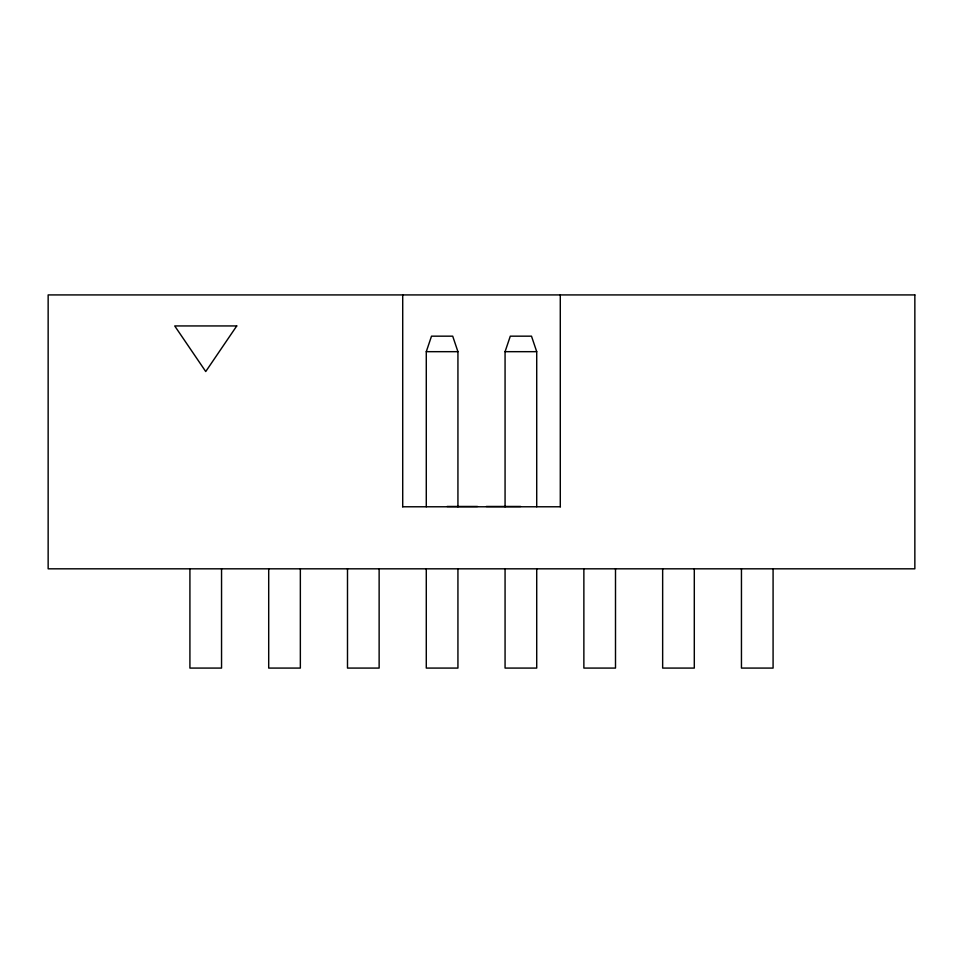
<?xml version="1.0" encoding="UTF-8"?>
<svg xmlns="http://www.w3.org/2000/svg" width="963" height="963" viewBox="0 0 963 963"><rect width="100%" height="100%" fill="white"/><g stroke="black" fill="none" stroke-linecap="round" stroke-linejoin="round"><path stroke-width="1.44" d="M426.284 506.779L426.284 351.676L431.508 336.171L452.706 336.171L457.931 351.676L457.931 506.779M505.069 506.779L505.069 351.676L510.294 336.171L531.492 336.171L536.716 351.676L536.716 506.779M426.284 351.676L457.931 351.676M505.069 351.676L536.716 351.676M447.085 506.466L477.492 506.466M486.303 506.466L520.634 506.466M402.57 506.779L560.43 506.779M773.084 568.82L773.084 668.081L741.45 668.081L741.45 568.82M694.299 568.82L694.299 668.081L662.652 668.081L662.652 568.82M615.501 568.82L615.501 668.081L583.867 668.081L583.867 568.82M560.285 294.919L560.285 506.779M536.716 568.82L536.716 668.081L505.069 668.081L505.069 568.82M457.931 568.82L457.931 668.081L426.284 668.081L426.284 568.82M402.715 294.919L402.715 506.779M379.133 568.82L379.133 668.081L347.499 668.081L347.499 568.82M300.348 568.82L300.348 668.081L268.701 668.081L268.701 568.82M221.55 568.82L221.55 668.081L189.916 668.081L189.916 568.82M236.754 325.939L205.733 371.537L174.712 325.939L236.754 325.939M914.85 294.919L48.15 294.919L48.15 568.82L914.85 568.82L914.85 294.919"/></g></svg>
